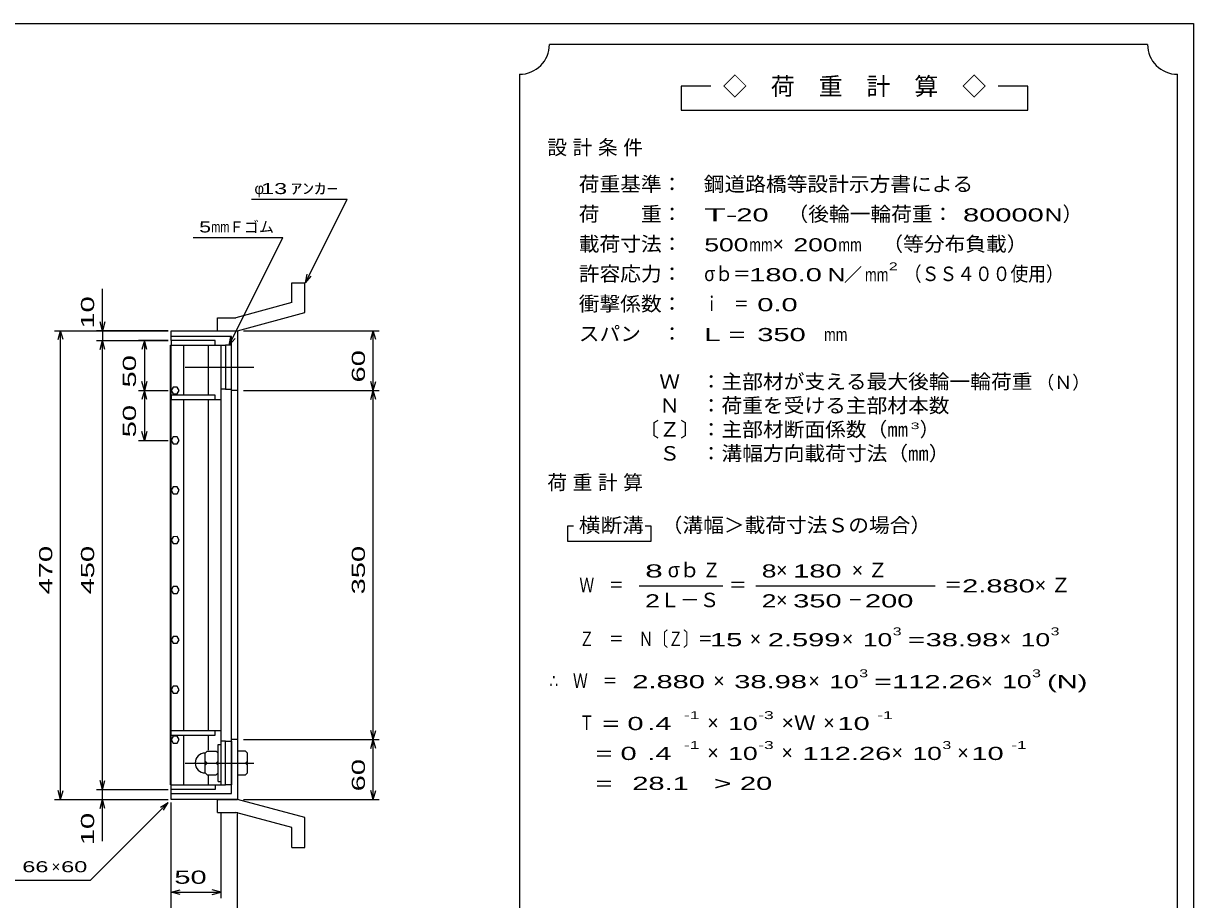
# Model space of a CAD drawing. Units: millimetres, scale not verified. Extents: x -1092 to 1039, y -770 to 632.
# Drawn here: x -135 to 1039, y -246 to 632 of the extents above; entities that cross this region are included whole.
import ezdxf
from ezdxf.enums import TextEntityAlignment as Align

# ---------------------------------------------------------------- set-up
doc = ezdxf.new("R2010")
doc.units = ezdxf.units.MM
doc.header["$LTSCALE"] = 6
doc.linetypes.add('CHAIN', pattern=[18.5, 12, -1.5, 3.5, -1.5])
for name, color, linetype, lineweight in [('0_2', 150, 'Continuous', 25), ('16', 3, 'Continuous', 25), ('19', 6, 'Continuous', 25), ('22', 4, 'Continuous', 25), ('24', 2, 'Continuous', 25)]:
    doc.layers.add(name, color=color, linetype=linetype, lineweight=lineweight)
doc.styles.add('ベクトル', font='')
doc.styles.get('ベクトル').set_extended_font_data('ベクトル')

msp = doc.modelspace()

# ---------------------------------------------------------------- linework, layer by layer
at = {"layer": '0_2'}
for p, q in [((-1037.4, 632.1), (1038.6, 632.1)), ((1038.6, 632.1), (1038.6, -687.9))]:
    msp.add_line(p, q, dxfattribs=at)
at = {"layer": '16'}
for p, q in [((12.3, -131.5), (12.3, 309.5)), ((12.3, 309.5), (13, 309.5)), ((57, 314), (13, 314)), ((13, 314), (13, 309.5)), ((13, 309.5), (57, 309.5)), ((13, -131.5), (13, 309.5)), ((13, 309.5), (63, 309.5)), ((25.5, 259.5), (25.5, 309.5)), ((50.5, 259.5), (50.5, 309.5)), ((57, 309.5), (57, 314)), ((63, -131.5), (63, 309.5)), ((63, 309.5), (67.5, 309.5)), ((67.5, 309.5), (67.5, 265.5)), ((73.5, 309.5), (67.5, 309.5)), ((73.5, 265.5), (73.5, 309.5)), ((14.976, 267.45), (13, 263.972)), ((13, 263.972), (15.024, 260.522)), ((13, 259.5), (13, 255)), ((57, 259.5), (13, 259.5)), ((18.976, 267.478), (14.976, 267.45)), ((15.024, 260.522), (19.024, 260.55)), ((21, 264), (18.976, 267.478)), ((19.024, 260.55), (21, 264.028)), ((57, 255), (57, 259.5)), ((67.5, 265.5), (63, 265.5)), ((67.5, 265.5), (73.5, 265.5)), ((13, 255), (63, 255)), ((25.5, -77), (25.5, 255)), ((50.5, -77), (50.5, 255)), ((14.976, 217.45), (13, 213.972)), ((13, 213.972), (15.024, 210.522)), ((18.976, 217.478), (14.976, 217.45)), ((21, 214), (18.976, 217.478)), ((19.024, 210.55), (21, 214.028)), ((15.024, 210.522), (19.024, 210.55)), ((14.976, 167.45), (13, 163.972)), ((18.976, 167.478), (14.976, 167.45)), ((21, 164), (18.976, 167.478)), ((13, 163.972), (15.024, 160.522)), ((15.024, 160.522), (19.024, 160.55)), ((19.024, 160.55), (21, 164.028)), ((14.976, 117.45), (13, 113.972)), ((18.976, 117.478), (14.976, 117.45)), ((21, 114), (18.976, 117.478)), ((13, 113.972), (15.024, 110.522)), ((15.024, 110.522), (19.024, 110.55)), ((19.024, 110.55), (21, 114.028)), ((14.976, 67.45), (13, 63.972)), ((13, 63.972), (15.024, 60.522)), ((18.976, 67.478), (14.976, 67.45)), ((15.024, 60.522), (19.024, 60.55)), ((21, 64), (18.976, 67.478)), ((19.024, 60.55), (21, 64.028)), ((14.976, 17.45), (13, 13.972)), ((13, 13.972), (15.024, 10.522)), ((18.976, 17.478), (14.976, 17.45)), ((21, 14), (18.976, 17.478)), ((19.024, 10.55), (21, 14.028)), ((15.024, 10.522), (19.024, 10.55)), ((14.976, -32.55), (13, -36.028)), ((18.976, -32.522), (14.976, -32.55)), ((21, -36), (18.976, -32.522)), ((13, -36.028), (15.024, -39.478)), ((15.024, -39.478), (19.024, -39.45)), ((19.024, -39.45), (21, -35.972)), ((13, -81.5), (13, -77)), ((13, -77), (63, -77)), ((13, -81.5), (57, -81.5)), ((25.5, -131.5), (25.5, -81.5)), ((50.5, -96.5), (50.5, -81.5)), ((57, -81.5), (57, -77)), ((14.976, -82.55), (13, -86.028)), ((13, -86.028), (15.024, -89.478)), ((18.976, -82.522), (14.976, -82.55)), ((15.024, -89.478), (19.024, -89.45)), ((21, -86), (18.976, -82.522)), ((19.024, -89.45), (21, -85.972)), ((60, -128), (60, -91)), ((60, -91), (63, -91)), ((67.5, -87.5), (63, -87.5)), ((63, -128), (63, -91)), ((67.5, -131.5), (67.5, -87.5)), ((67.5, -87.5), (73.5, -87.5)), ((73.5, -87.5), (73.5, -131.5)), ((47, -99.5), (49, -97.5)), ((47, -119.5), (47, -99.5)), ((49, -97.5), (58, -97.5)), ((60, -99.5), (58, -97.5)), ((49, -109.5), (47, -107.5)), ((49, -109.5), (47, -111.5)), ((49, -109.5), (58, -109.5)), ((58, -109.5), (60, -107.5)), ((60, -111.5), (58, -109.5)), ((47, -119.5), (49, -121.5)), ((49, -121.5), (58, -121.5)), ((50.5, -131.5), (50.5, -122.5)), ((58, -121.5), (60, -119.5)), ((60, -128), (63, -128)), ((12.3, -131.5), (13, -131.5)), ((13, -131.5), (57, -131.5)), ((13, -136), (13, -131.5)), ((13, -131.5), (63, -131.5)), ((57, -136), (13, -136)), ((57, -131.5), (57, -136)), ((63, -131.5), (67.5, -131.5)), ((73.5, -131.5), (67.5, -131.5))]:
    msp.add_line(p, q, dxfattribs=at)
at = {"layer": '16', "linetype": 'CHAIN'}
for p, q in [((26.8, 287.5), (95.8, 287.5)), ((26.8, -109.5), (95.8, -109.5))]:
    msp.add_line(p, q, dxfattribs=at)
at = {"layer": '16'}
msp.add_arc((47, -109.5), 10, 90, 270, dxfattribs=at)
at = {"layer": '19'}
for p, q in [((134.11, 372.12), (147.11, 372.12)), ((134.11, 352.1), (134.11, 372.12)), ((147.11, 342.12), (147.11, 372.12)), ((134.11, 352.1), (77.78, 337.01)), ((79.5, 324), (147.11, 342.12)), ((59.49, 337.01), (77.78, 337.01)), ((59.49, 324.01), (59.49, 337.01)), ((13, 314), (13, 324)), ((13, 324), (79.5, 324)), ((73.5, 318), (13, 318)), ((59.5, 324), (79.5, 324)), ((73.5, -140), (73.5, 318)), ((79.5, 324), (79.5, -146)), ((79.5, 264), (73.5, 264)), ((79.5, -86), (73.5, -86)), ((87.5, -97.5), (79.5, -97.5)), ((79.5, -97.5), (79.5, -121.5)), ((89.5, -99.5), (87.5, -97.5)), ((89.5, -119.5), (89.5, -99.5)), ((79.5, -109.5), (87.5, -109.5)), ((89.5, -107.5), (87.5, -109.5)), ((87.5, -109.5), (89.5, -111.5)), ((79.5, -121.5), (87.5, -121.5)), ((87.5, -121.5), (89.5, -119.5)), ((13, -146), (13, -136)), ((13, -140), (73.5, -140)), ((79.5, -146), (13, -146)), ((59.49, -159.01), (59.49, -146.01)), ((59.5, -146), (79.5, -146)), ((147.11, -164.12), (79.5, -146)), ((59.49, -159.01), (77.78, -159.01)), ((134.11, -174.1), (77.78, -159.01)), ((147.11, -194.12), (147.11, -164.12)), ((134.11, -194.12), (134.11, -174.1)), ((134.11, -194.12), (147.11, -194.12))]:
    msp.add_line(p, q, dxfattribs=at)
at = {"layer": '22'}
for p, q in [((93.5, 456), (189.5, 456)), ((147.5, 372), (189.5, 456)), ((35, 417.5), (125, 417.5)), ((71, 309.5), (125, 417.5)), ((147.5, 372), (149.3, 380.76)), ((147.5, 372), (153.5, 378.6)), ((-56, 324), (-56, 366)), ((-56, 324), (-58.4, 333)), ((-53.6, 333), (-56, 324)), ((-104, 324), (10, 324)), ((-100.4, 315), (-98, 324)), ((-95.6, 315), (-98, 324)), ((-98, -146), (-98, 324)), ((10, 324), (-62, 324)), ((-56, 324), (-56, 314)), ((71, 309.5), (72.8, 318.26)), ((85.5, 324), (221.7, 324)), ((213.3, 315), (215.7, 324)), ((218.1, 315), (215.7, 324)), ((215.7, 264), (215.7, 324)), ((-62, 314), (10, 314)), ((-58.4, 305), (-56, 314)), ((-53.6, 305), (-56, 314)), ((-56, -136), (-56, 314)), ((10, 314), (-20, 314)), ((-14, 314), (-16.4, 305)), ((-11.6, 305), (-14, 314)), ((-14, 314), (-14, 264)), ((71, 309.5), (77, 316.1)), ((-14, 264), (-16.4, 273)), ((-11.6, 273), (-14, 264)), ((215.7, 264), (213.3, 273)), ((215.7, 264), (218.1, 273)), ((-20, 264), (10, 264)), ((-14, 264), (-16.4, 255)), ((-11.6, 255), (-14, 264)), ((-14, 264), (-14, 214)), ((85.5, 264), (221.7, 264)), ((213.3, 255), (215.7, 264)), ((218.1, 255), (215.7, 264)), ((215.7, -86), (215.7, 264)), ((-20, 214), (10, 214)), ((-14, 214), (-16.4, 223)), ((-11.6, 223), (-14, 214)), ((215.7, -86), (213.3, -77)), ((215.7, -86), (218.1, -77)), ((85.5, -86), (221.7, -86)), ((213.3, -95), (215.7, -86)), ((218.1, -95), (215.7, -86)), ((215.7, -146), (215.7, -86)), ((-56, -136), (-58.4, -127)), ((-56, -136), (-53.6, -127)), ((-98, -146), (-100.4, -137)), ((-98, -146), (-95.6, -137)), ((-62, -136), (10, -136)), ((-56, -146), (-56, -136)), ((215.7, -146), (213.3, -137)), ((215.7, -146), (218.1, -137)), ((-104, -146), (10, -146)), ((-68, -227), (10, -149)), ((-62, -146), (10, -146)), ((-58.4, -155), (-56, -146)), ((-53.6, -155), (-56, -146)), ((-56, -188), (-56, -146)), ((2.2, -153.8), (10, -149)), ((5.2, -156.8), (10, -149)), ((13, -245), (13, -149)), ((13, -287), (13, -149)), ((85.5, -146), (221.7, -146)), ((63, -245), (63, -158.802)), ((79.5, -287), (79.5, -158.802)), ((-188, -227), (-68, -227)), ((13, -239), (22, -236.6)), ((22, -241.4), (13, -239)), ((13, -239), (63, -239)), ((63, -239), (54, -236.6)), ((54, -241.4), (63, -239))]:
    msp.add_line(p, q, dxfattribs=at)
at = {"layer": '24', "color": 4}
for p, q in [((992.4, 611.1), (392.4, 611.1)), ((362.4, 581.1), (362.4, -348.9)), ((1022.4, -348.9), (1022.4, 581.1)), ((554.4, 569.1), (524.4, 569.1)), ((524.4, 569.1), (524.4, 545.1)), ((872.4, 569.1), (842.4, 569.1)), ((872.4, 545.1), (872.4, 569.1)), ((524.4, 545.1), (872.4, 545.1)), ((416.4, 128.1), (410.4, 128.1)), ((410.4, 128.1), (410.4, 113.1)), ((494.4, 128.1), (488.4, 128.1)), ((494.4, 113.1), (494.4, 128.1)), ((410.4, 113.1), (494.4, 113.1)), ((482.4, 68.1), (566.4, 68.1)), ((599.4, 68.1), (779.4, 68.1))]:
    msp.add_line(p, q, dxfattribs=at)
for centre, start, end in [((362.4, 611.1), 270, 0), ((1022.4, 611.1), 180, 270)]:
    msp.add_arc(centre, 30, start, end, dxfattribs=at)

# ---------------------------------------------------------------- texts
at = {"layer": '22', "color": 2, "style": 'ベクトル'}
for s, p in [('φ', (96.5, 466.5)), ('Ｆゴム', (71, 428)), ('×', (-107, -213.5))]:
    msp.add_text(s, height=11, dxfattribs=at).set_placement(p, align=Align.MIDDLE_LEFT)
for s, height, width, p in [(' 13 ', 11, 1.6, (96.5, 466.5)), ('ｱﾝｶｰ', 11, 1.6, (132.5, 466.5)), ('5', 11, 1.45, (41, 428)), ('mm', 11, 0.75, (53, 428)), (' 66 ', 11, 1.6, (-143, -213.5)), (' 60 ', 11, 1.6, (-104, -213.5)), (' 50 ', 13.2, 1.65, (8, -224))]:
    msp.add_text(s, height=height, dxfattribs=dict(at, width=width)).set_placement(p, align=Align.MIDDLE_LEFT)
at = {"layer": '22', "color": 2, "style": 'ベクトル', "width": 1.65}
for s, p in [(' 10 ', (-71, 318)), (' 50 ', (-29, 259)), (' 60 ', (200.7, 264)), (' 50 ', (-29, 209)), (' 470 ', (-113, 51.5)), (' 450 ', (-71, 51.5)), (' 350 ', (200.7, 51.5)), (' 60 ', (200.7, -146)), (' 10 ', (-71, -200))]:
    msp.add_text(s, height=13.2, rotation=90, dxfattribs=at).set_placement(p, align=Align.MIDDLE_LEFT)
at = {"layer": '24', "style": 'ベクトル'}
for s, height, p in [('◇\u3000荷\u3000重\u3000計\u3000算\u3000◇', 17.6, (566.4, 569.1)), ('）', 14.52, (907.2, 441)), ('×', 14.52, (616.2, 411)), ('／', 13.2, (687.9, 380.1)), ('（Ｎ）', 13.2, (880.8, 272.1)), ('）', 14.52, (763.8, 225)), ('σｂ', 14.52, (511.2, 84)), ('×', 14.52, (619.8, 84)), ('Ｌ－Ｓ', 14.52, (503.4, 54)), ('×', 14.52, (619.8, 54)), ('×', 14.52, (593.4, 15)), ('×', 14.52, (685.8, 15)), ('×', 14.52, (844.2, 15)), ('×', 14.52, (556.8, -27)), ('×', 14.52, (652.2, -27)), ('×', 14.52, (825.6, -27)), ('×', 14.52, (550.8, -69)), ('×', 14.52, (667.2, -69)), ('×', 14.52, (550.8, -99)), ('×', 14.52, (625.2, -99)), ('×', 14.52, (735.6, -99)), ('×', 14.52, (801.6, -99))]:
    msp.add_text(s, height=height, dxfattribs=at).set_placement(p, align=Align.MIDDLE_LEFT)
for s, height, width, p in [('荷重基準：\u3000', 14.52, 1.05, (421.8, 471)), ('鋼道路橋等設計示方書による', 14.52, 1.05, (547.2, 471)), ('荷\u3000\u3000重：\u3000', 14.52, 1.05, (421.8, 441)), ('T-', 13.2, 2, (547.8, 440.1)), (' 20 ', 13.2, 1.65, (571.8, 440.1)), ('（後輪一輪荷重：', 14.52, 1.05, (631.2, 441)), (' 80000', 13.2, 1.65, (799.2, 440.1)), ('N', 13.2, 1.4, (889.2, 440.1)), ('載荷寸法：\u3000', 14.52, 1.05, (421.8, 411)), ('500', 13.2, 1.5, (547.8, 410.1)), ('mm', 13.2, 0.8, (592.8, 410.1)), ('200', 13.2, 1.5, (637.2, 410.1)), ('mm', 13.2, 0.8, (682.2, 410.1)), ('\u3000（等分布負載）', 14.52, 1.05, (705.6, 411)), ('許容応力：\u3000', 14.52, 1.05, (421.8, 381)), ('σｂ＝', 14.52, 0.9, (547.8, 381)), ('2', 7.918, 1.5, (732.9, 388.5)), ('（ＳＳ４００使用）', 14.52, 0.9, (747.9, 381)), ('180.0', 13.2, 1.65, (592.8, 380.1)), ('N', 13.2, 1.4, (671.4, 380.1)), ('mm', 13.2, 0.8, (708.9, 380.1)), ('衝撃係数：\u3000', 14.52, 1.05, (421.8, 351)), ('ｉ\u3000＝', 14.52, 0.75, (547.8, 351)), (' 0.0', 13.2, 1.65, (592.8, 350.1)), ('スパン\u3000：\u3000', 14.52, 1.05, (421.8, 321)), ('L =', 13.2, 1.65, (547.8, 320.1)), (' 350 ', 13.2, 1.65, (592.8, 320.1)), ('mm', 13.2, 0.8, (667.8, 320.1)), ('\u3000Ｗ\u3000：主部材が支える最大後輪一輪荷重', 14.52, 1.05, (481.8, 273)), ('\u3000Ｎ\u3000：荷重を受ける主部材本数', 14.52, 1.05, (481.8, 249)), ('〔Ｚ〕：主部材断面係数（㎜', 14.52, 1.05, (481.8, 225)), ('3', 6.598, 1.8, (754.8, 228.6)), ('\u3000Ｓ\u3000：溝幅方向載荷寸法（㎜）', 14.52, 1.05, (481.8, 201)), ('横断溝', 14.52, 1.1, (421.8, 129)), ('\u3000（溝幅＞載荷寸法Ｓの場合）', 14.52, 1.05, (484.2, 129)), ('8', 13.2, 1.8, (488.4, 83.1)), ('Ｚ', 14.52, 0.9, (546, 84)), ('8', 13.2, 1.5, (605.4, 83.1)), (' 180 ', 13.2, 1.65, (628.8, 83.1)), ('Ｗ\u3000＝', 14.52, 0.75, (422.4, 69)), ('＝', 14.52, 0.9, (572.4, 69)), ('＝', 14.52, 0.9, (788.4, 69)), ('2.880', 13.2, 1.65, (806.4, 68.1)), ('2', 13.2, 1.5, (488.4, 53.1)), ('2', 13.2, 1.5, (605.4, 53.1)), (' 350 ', 13.2, 1.65, (628.8, 53.1)), (' 200 ', 13.2, 1.65, (700.8, 53.1)), ('－', 14.52, 0.75, (691.8, 54)), ('Ｚ\u3000＝\u3000Ｎ〔Ｚ〕＝', 14.52, 0.75, (422.4, 15)), ('3', 7.918, 1.5, (736.8, 22.5)), ('3', 7.918, 1.5, (895.2, 22.5)), (' 15 ', 13.2, 1.65, (545.4, 14.1)), ('2.599', 13.2, 1.65, (611.4, 14.1)), ('10', 13.2, 1.5, (706.8, 14.1)), ('=', 13.2, 1.7, (751.8, 14.1)), ('38.98', 13.2, 1.65, (769.8, 14.1)), ('10', 13.2, 1.5, (865.2, 14.1)), ('∴\u3000Ｗ\u3000＝', 14.52, 0.75, (392.4, -27)), (' 2.880', 13.2, 1.65, (467.4, -27.9)), ('38.98', 13.2, 1.65, (577.8, -27.9)), ('10', 13.2, 1.5, (673.2, -27.9)), ('3', 7.918, 1.5, (703.2, -19.5)), ('112.26', 13.2, 1.65, (736.2, -27.9)), ('10', 13.2, 1.5, (846.6, -27.9)), ('3', 7.918, 1.5, (876.6, -19.5)), ('(N)', 13.2, 1.65, (891.6, -27.9)), ('=', 13.2, 1.7, (718.2, -27.9)), ('-1', 7.918, 1.65, (527.4, -61.5)), ('-3', 7.918, 1.65, (601.8, -61.5)), ('-1', 7.918, 1.65, (721.2, -61.5)), ('Ｔ', 14.52, 0.75, (422.4, -69)), (' = 0', 13.2, 1.65, (437.4, -69.9)), (' .4 ', 13.2, 1.65, (482.4, -69.9)), ('10', 13.2, 1.5, (571.8, -69.9)), ('×Ｗ', 14.52, 1.1, (625.2, -69)), (' 10 ', 13.2, 1.65, (673.2, -69.9)), ('  = 0', 13.2, 1.65, (422.4, -99.9)), (' .4 ', 13.2, 1.65, (482.4, -99.9)), ('-1', 7.918, 1.65, (527.4, -91.5)), ('10', 13.2, 1.5, (571.8, -99.9)), ('-3', 7.918, 1.65, (601.8, -91.5)), ('112.26', 13.2, 1.65, (646.2, -99.9)), ('10', 13.2, 1.5, (756.6, -99.9)), ('3', 7.918, 1.5, (786.6, -91.5)), (' 10 ', 13.2, 1.65, (807.6, -99.9)), ('-1', 7.918, 1.65, (855.6, -91.5)), ('  =', 13.2, 1.65, (422.4, -129.9)), (' 28.1', 13.2, 1.65, (467.4, -129.9)), ('>', 13.2, 1.7, (557.4, -129.9)), (' 20 ', 13.2, 1.65, (575.4, -129.9))]:
    msp.add_text(s, height=height, dxfattribs=dict(at, width=width)).set_placement(p, align=Align.MIDDLE_LEFT)
at = {"layer": '24', "char_height": 14.52, "attachment_point": 4, "style": 'ベクトル'}
for s, insert in [('\\T1.28;設計条件', (390.3, 507)), ('\\T1.28;荷重計算', (390.3, 171)), ('\\T1.42;×Ｚ', (695.7, 84)), ('\\T1.42;×Ｚ', (879.3, 69))]:
    msp.add_mtext(s, dxfattribs=dict(at, insert=insert))

doc.saveas('drawing.dxf')
